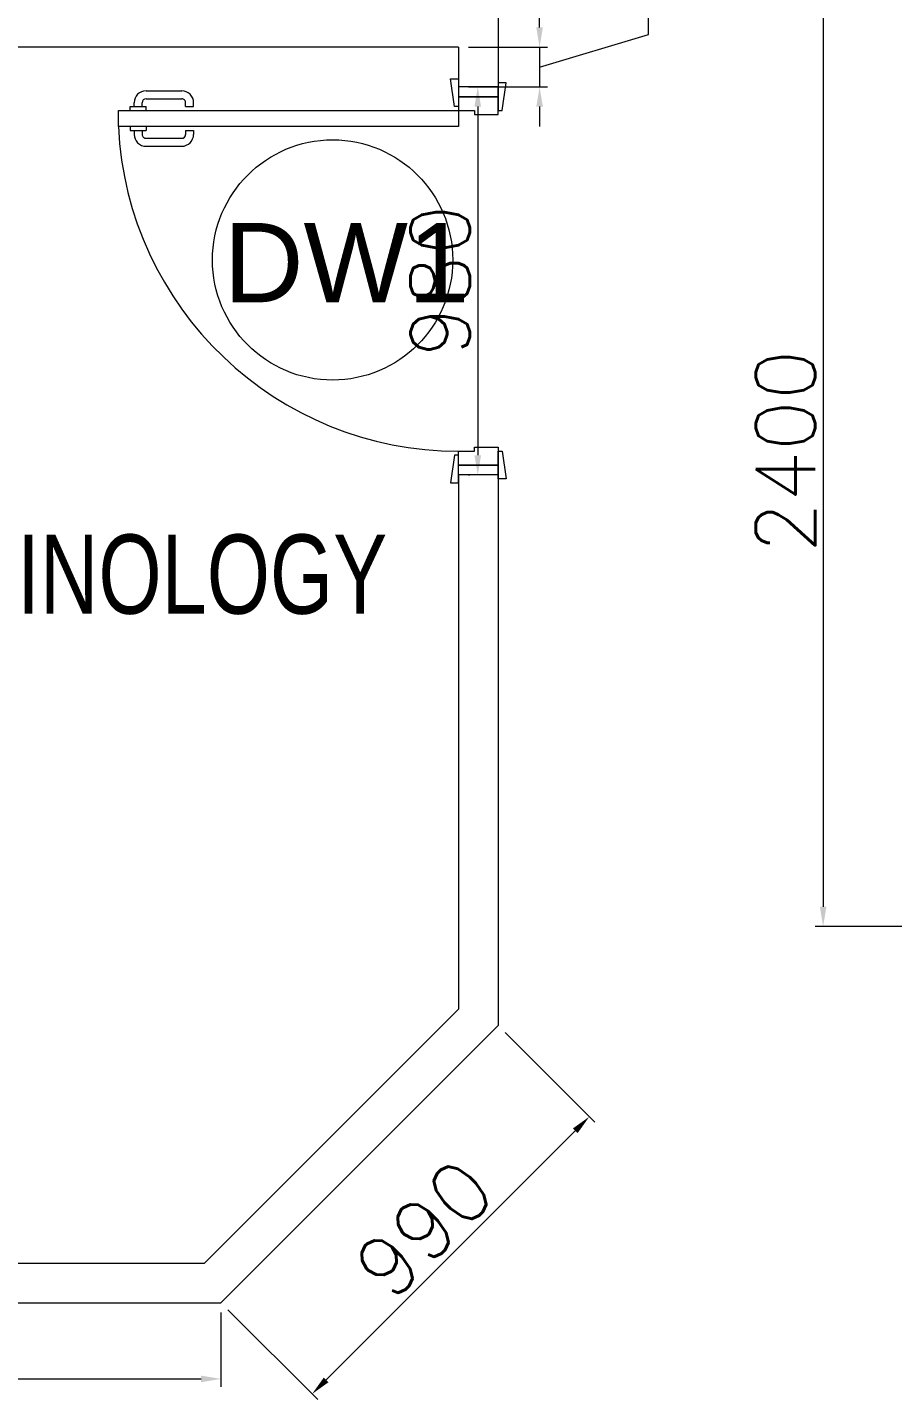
# Model space of a CAD drawing. Header units: millimetres. Extents: x -2143172 to 5255, y -610845 to 279739.
# Drawn here: x -1064946 to -1062761, y -582712 to -579248 of the extents above; entities that cross this region are included whole.
import ezdxf

# ---------------------------------------------------------------- set-up
doc = ezdxf.new("R2010")
doc.units = ezdxf.units.MM
doc.header["$LTSCALE"] = 30
doc.layers.get('0').update_dxf_attribs({"lineweight": 5})
doc.layers.get('Defpoints').update_dxf_attribs({"lineweight": 5})
for name, color, linetype, lineweight in [('72_EGR_BASE_TEXT', 7, 'Continuous', 5), ('Al door tag', 4, 'Continuous', 5), ('dims.', 152, 'Continuous', 5), ('DTAG', 20, 'Continuous', 9), ('Walls', 32, 'Continuous', 5)]:
    doc.layers.add(name, color=color, linetype=linetype, lineweight=lineweight)
doc.layers.add('Wooden Joinery', color=7, linetype='Continuous', lineweight=5, true_color=0x521300)
doc.styles.add('SIMPLEX', font='SIMPLEX.shx', dxfattribs={"height": 150})
doc.styles.add('TTLB-A0-JeddahDP$0$swis721', font='swiss.ttf')
doc.styles.add('X3G_ENTITY_9EC9', font='swisscl.ttf', dxfattribs={"height": 0.2})
doc.dimstyles.new('Buk', dxfattribs={"dimtxt": 150, "dimasz": 50, "dimexe": 20, "dimexo": 25, "dimgap": 20, "dimtad": 1, "dimdec": 0, "dimrnd": 5, "dimdsep": 46, "dimtxsty": 'SIMPLEX', "dimcen": 0, "dimdle": 20, "dimclrd": 256, "dimclre": 256, "dimclrt": 256, "dimadec": 0, "dimazin": 0, "dimtfac": 0.0075, "dimtdec": 0, "dimtmove": 1, "dimatfit": 2, "dimldrblk": 'ARCHTICK', "dimfxl": 1, "dimtolj": 1, "dimtzin": 0, "dimlwd": -1, "dimlwe": -1, "dimarcsym": 0})

# ---------------------------------------------------------------- blocks, each defined once
blk = doc.blocks.new('*D354')
at = {"layer": 'Defpoints', "color": 0, "transparency": 16777216}
for p in [(-1063857, -579298.1, 0.1), (-1063857, -579398.1, 0.1), (-1063652.3, -579398.1)]:
    blk.add_point(p, dxfattribs=at)
at = {"layer": 'dims.', "transparency": 16777216}
for p, q in [((-1063377.3, -579265.6), (-1063377.3, -578868.5)), ((-1063652.3, -579248.1), (-1063652.3, -579198.1)), ((-1063652.3, -579348.1), (-1063377.3, -579265.6)), ((-1063652.3, -579298.1), (-1063652.3, -579398.1)), ((-1063652.3, -579298.1), (-1063652.3, -579398.1)), ((-1063652.3, -579448.1), (-1063652.3, -579498.1))]:
    blk.add_line(p, q, dxfattribs=at)
at = {"layer": 'dims.', "linetype": 'Continuous', "transparency": 16777216}
for p, q in [((-1063832, -579298.1), (-1063632.3, -579298.1)), ((-1063832, -579398.1), (-1063632.3, -579398.1))]:
    blk.add_line(p, q, dxfattribs=at)
at = {"layer": 'dims.', "transparency": 16777216}
for points in [[(-1063660.6, -579248.1), (-1063644, -579248.1), (-1063652.3, -579298.1)], [(-1063660.6, -579448.1), (-1063644, -579448.1), (-1063652.3, -579398.1)]]:
    blk.add_solid(points, dxfattribs=at)
at = {"layer": 'dims.', "transparency": 16777216, "insert": (-1063472.3, -579067.1), "char_height": 150, "attachment_point": 5, "rotation": 90, "style": 'SIMPLEX'}
blk.add_mtext('\\A1;100', dxfattribs=at)
blk = doc.blocks.new('_ArchTick')
at = {"color": 0, "linetype": 'ByBlock', "const_width": 0.15}
blk.add_lwpolyline([(-0.5, -0.5), (0.5, 0.5)], dxfattribs=at)
blk = doc.blocks.new('*D773')
at = {"layer": 'Defpoints', "color": 0, "transparency": 16777216}
for p in [(-1063807, -579398.1, 0.1), (-1063808.5, -580378.1), (-1063807, -580378.1, 0.1)]:
    blk.add_point(p, dxfattribs=at)
at = {"layer": 'dims.', "linetype": 'Continuous', "transparency": 16777216}
for p, q in [((-1063832, -579398.1), (-1063828.5, -579398.1)), ((-1063832, -580378.1), (-1063828.5, -580378.1))]:
    blk.add_line(p, q, dxfattribs=at)
at = {"layer": 'dims.', "transparency": 16777216}
blk.add_line((-1063808.5, -579448.1), (-1063808.5, -580328.1), dxfattribs=at)
for points in [[(-1063816.8, -579448.1), (-1063800.1, -579448.1), (-1063808.5, -579398.1)], [(-1063816.8, -580328.1), (-1063800.1, -580328.1), (-1063808.5, -580378.1)]]:
    blk.add_solid(points, dxfattribs=at)
at = {"layer": 'dims.', "transparency": 16777216, "insert": (-1063903.5, -579888.1), "char_height": 150, "attachment_point": 5, "rotation": 90, "style": 'SIMPLEX'}
blk.add_mtext('\\A1;980', dxfattribs=at)
blk = doc.blocks.new('*D779')
at = {"layer": 'Defpoints', "color": 0, "transparency": 16777216}
for p in [(-1066057, -582468.1, 0.1), (-1064457, -582468.1, 0.1), (-1064457, -582660.4)]:
    blk.add_point(p, dxfattribs=at)
at = {"layer": 'dims.', "linetype": 'Continuous', "transparency": 16777216}
for p, q in [((-1066057, -582493.1), (-1066057, -582680.4)), ((-1064457, -582493.1), (-1064457, -582680.4))]:
    blk.add_line(p, q, dxfattribs=at)
at = {"layer": 'dims.', "transparency": 16777216}
blk.add_line((-1066007, -582660.4), (-1064507, -582660.4), dxfattribs=at)
for points in [[(-1066007, -582652.1), (-1066007, -582668.7), (-1066057, -582660.4)], [(-1064507, -582652.1), (-1064507, -582668.7), (-1064457, -582660.4)]]:
    blk.add_solid(points, dxfattribs=at)
at = {"layer": 'dims.', "transparency": 16777216, "insert": (-1065257, -582565.4), "char_height": 150, "attachment_point": 5, "style": 'SIMPLEX'}
blk.add_mtext('\\A1;1600', dxfattribs=at)
blk = doc.blocks.new('*D780')
at = {"layer": 'Defpoints', "color": 0, "transparency": 16777216}
for p in [(-1063757, -581768.1, 0.1), (-1063526.8, -581998.3), (-1064457, -582468.1, 0.1)]:
    blk.add_point(p, dxfattribs=at)
at = {"layer": 'dims.', "linetype": 'Continuous', "transparency": 16777216}
for p, q in [((-1063739.3, -581785.8), (-1063512.6, -582012.5)), ((-1064439.3, -582485.8), (-1064212.6, -582712.5))]:
    blk.add_line(p, q, dxfattribs=at)
at = {"layer": 'dims.', "transparency": 16777216}
blk.add_line((-1064191.4, -582663), (-1063562.1, -582033.7), dxfattribs=at)
for points in [[(-1063568, -582027.8), (-1063556.2, -582039.6), (-1063526.8, -581998.3)], [(-1064197.3, -582657.1), (-1064185.5, -582668.9), (-1064226.8, -582698.3)]]:
    blk.add_solid(points, dxfattribs=at)
at = {"layer": 'dims.', "transparency": 16777216, "insert": (-1063944, -582281.2), "char_height": 150, "attachment_point": 5, "rotation": 45, "style": 'SIMPLEX'}
blk.add_mtext('\\A1;990', dxfattribs=at)
blk = doc.blocks.new('A$C72370EFE')
at = {"layer": 'Wooden Joinery'}
for p, q in [((-0.01, -0.03), (-0.01, -0.07)), ((0, -0.03), (-0.01, -0.03)), ((0.04, -0.03), (0.05, -0.03)), ((0.05, -0.03), (0.05, -0.07)), ((-0.01, -0.04), (-0.02, -0.04)), ((-0.01, -0.06), (-0.02, -0.06)), ((0.05, -0.04), (0.06, -0.04)), ((0.05, -0.06), (0.06, -0.06)), ((-0.05, -0.07), (-0.05, -0.16)), ((-0.03, -0.07), (-0.03, -0.16)), ((0, -0.07), (-0.01, -0.07)), ((0.04, -0.07), (0.05, -0.07)), ((0.07, -0.07), (0.07, -0.16)), ((0.09, -0.07), (0.09, -0.16)), ((-0.01, -0.17), (-0.02, -0.17)), ((-0.01, -0.17), (-0.01, -0.19)), ((0.05, -0.17), (0.06, -0.17)), ((0.05, -0.17), (0.05, -0.19)), ((-0.01, -0.19), (-0.02, -0.19)), ((0.05, -0.19), (0.06, -0.19))]:
    blk.add_line(p, q, dxfattribs=at)
for centre, radius, start, end in [((-0.02, -0.07), 0.03, 90, 180), ((-0.02, -0.07), 0.01, 90, 180), ((0.06, -0.07), 0.03, 0, 90), ((0.06, -0.07), 0.01, 0, 90), ((-0.02, -0.16), 0.03, 180, 270), ((-0.02, -0.16), 0.01, 180, 270), ((0.06, -0.16), 0.01, 270, 0), ((0.06, -0.16), 0.03, 270, 0)]:
    blk.add_arc(centre, radius, start, end, dxfattribs=at)
blk = doc.blocks.new('A$C5DAD61B4')
at = {"layer": 'Wooden Joinery'}
for points in [[(80, 959.1), (80, 969.1), (10, 979.1), (10, 959.1)], [(940, 959.1), (940, 969.1), (1010, 979.1), (1010, 959.1)], [(70, 859.1), (70, 849.1), (0, 839.1), (0, 859.1)], [(120, 859.1), (120, 0), (80, 0), (80, 859.1)], [(950, 859.1), (950, 849.1), (1020, 839.1), (1020, 859.1)]]:
    blk.add_lwpolyline(points, close=True, dxfattribs=at)
for points in [[(45, 859.1), (45, 959.1), (20, 959.1), (20, 859.1), (45, 859.1)], [(45, 859.1), (80, 859.1), (80, 899.1), (90, 899.1), (90, 959.1), (45, 959.1), (45, 859.1)], [(975, 859.1), (940, 859.1), (940, 899.1), (930, 899.1), (930, 959.1), (975, 959.1), (975, 859.1)], [(975, 859.1), (975, 959.1), (1000, 959.1), (1000, 859.1), (975, 859.1)]]:
    blk.add_lwpolyline(points, dxfattribs=at)
blk.add_arc((80, 859.1), 860, 272.666, 0, dxfattribs=at)
at = {"layer": 'Wooden Joinery', "xscale": 999.9999999998854, "yscale": 999.9999999998854, "zscale": 999.9999999998854, "rotation": 180}
blk.add_blockref('A$C72370EFE', (120, 0), dxfattribs=at)
blk = doc.blocks.new('A$C164D1FF0')
at = {"layer": 'DTAG'}
blk.add_circle((0, 0), 303.3, dxfattribs=at)
at = {"layer": 'DTAG', "insert": (-275.2, 93.3), "char_height": 200, "width": 6547.939, "attachment_point": 1, "style": 'TTLB-A0-JeddahDP$0$swis721'}
blk.add_mtext('DW1', dxfattribs=at)
blk = doc.blocks.new('*D838')
at = {"layer": 'Al door tag', "linetype": 'Continuous', "transparency": 16777216}
for p, q in [((-1061982, -579118.1), (-1062956.3, -579118.1)), ((-1061982, -581518.1), (-1062956.3, -581518.1))]:
    blk.add_line(p, q, dxfattribs=at)
at = {"layer": 'Al door tag', "transparency": 16777216}
blk.add_line((-1062936.3, -579168.1), (-1062936.3, -581468.1), dxfattribs=at)
for points in [[(-1062944.6, -579168.1), (-1062928, -579168.1), (-1062936.3, -579118.1)], [(-1062944.6, -581468.1), (-1062928, -581468.1), (-1062936.3, -581518.1)]]:
    blk.add_solid(points, dxfattribs=at)
at = {"layer": 'Defpoints', "color": 0, "transparency": 16777216}
for p in [(-1061957, -579118.1, 0.2), (-1062936.3, -581518.1), (-1061957, -581518.1, 0.2)]:
    blk.add_point(p, dxfattribs=at)
at = {"layer": 'Al door tag', "transparency": 16777216, "insert": (-1063031.3, -580318.1), "char_height": 150, "attachment_point": 5, "rotation": 90, "style": 'SIMPLEX'}
blk.add_mtext('\\A1;2400', dxfattribs=at)

msp = doc.modelspace()

# ---------------------------------------------------------------- linework, layer by layer
at = {"layer": 'Walls'}
for p, q in [((-1063757, -577203.1, 0.2), (-1063757, -579398.1, 0.2)), ((-1063857, -579298.1, 0.2), (-1065527, -579298.1, 0.2)), ((-1063857, -579298.1, 0.2), (-1063857, -579398.1, 0.2)), ((-1063757, -579398.1, 0.2), (-1063857, -579398.1, 0.2)), ((-1063857, -580378.1, 0.2), (-1063857, -581726.7, 0.2)), ((-1063757, -580378.1, 0.2), (-1063857, -580378.1, 0.2)), ((-1063757, -580378.1, 0.2), (-1063757, -581768.1, 0.2)), ((-1063857, -581726.7, 0.2), (-1064498.4, -582368.1, 0.2)), ((-1063757, -581768.1, 0.2), (-1064457, -582468.1, 0.2)), ((-1067857, -582368.1, 0.2), (-1064498.4, -582368.1, 0.2)), ((-1072457, -582468.1, 0.2), (-1064457, -582468.1, 0.2))]:
    msp.add_line(p, q, dxfattribs=at)

# ---------------------------------------------------------------- block references
at = {"layer": 'DTAG'}
msp.add_blockref('A$C164D1FF0', (-1064175, -579835.2, -0.1), dxfattribs=at)
at = {"layer": 'Wooden Joinery', "rotation": 270}
msp.add_blockref('A$C5DAD61B4', (-1064716.1, -579378.1, 0.2), dxfattribs=at)

# ---------------------------------------------------------------- texts
at = {"layer": '72_EGR_BASE_TEXT', "insert": (-1066007.4, -580528.4, 0.2), "char_height": 200, "attachment_point": 2, "style": 'X3G_ENTITY_9EC9'}
msp.add_mtext('SECRETARY OFFICE ENDOCRINOLOGY', dxfattribs=at)

# ---------------------------------------------------------------- dimensions: what is measured, and where the dimension line sits
at = {"layer": 'Al door tag'}
dim = msp.add_linear_dim(base=(-1062936.3, -581518.1), p1=(-1061957, -579118.1, 0.2), p2=(-1061957, -581518.1, 0.2), angle=90, dimstyle='Buk', dxfattribs=at)
dim.commit()
dim.dimension.update_dxf_attribs({"geometry": '*D838', "text_midpoint": (-1063031.3, -580318.1)})
at = {"layer": 'dims.'}
for base, p1, p2, picture, middle in [((-1063652.3, -579398.1, 0.1), (-1063857, -579298.1, 0.2), (-1063857, -579398.1, 0.2), '*D354', (-1063472.3, -579245.6, 0.1)), ((-1063808.5, -580378.1, 0.1), (-1063807, -579398.1, 0.2), (-1063807, -580378.1, 0.2), '*D773', (-1063903.5, -579888.1, 0.1))]:
    dim = msp.add_linear_dim(base=base, p1=p1, p2=p2, angle=90, dimstyle='Buk', dxfattribs=at)
    dim.commit()
    dim.dimension.update_dxf_attribs({"geometry": picture, "text_midpoint": middle})
dim = msp.add_aligned_dim(p1=(-1064457, -582468.1, 0.2), p2=(-1063757, -581768.1, 0.2), distance=-325.6, dimstyle='Buk', dxfattribs=at)
dim.commit()
dim.dimension.update_dxf_attribs({"geometry": '*D780', "text_midpoint": (-1063944, -582281.2, 0.1)})
dim = msp.add_linear_dim(base=(-1064457, -582660.4, 0.1), p1=(-1066057, -582468.1, 0.2), p2=(-1064457, -582468.1, 0.2), dimstyle='Buk', dxfattribs=at)
dim.commit()
dim.dimension.update_dxf_attribs({"geometry": '*D779', "text_midpoint": (-1065257, -582565.4, 0.1)})

doc.saveas('drawing.dxf')
